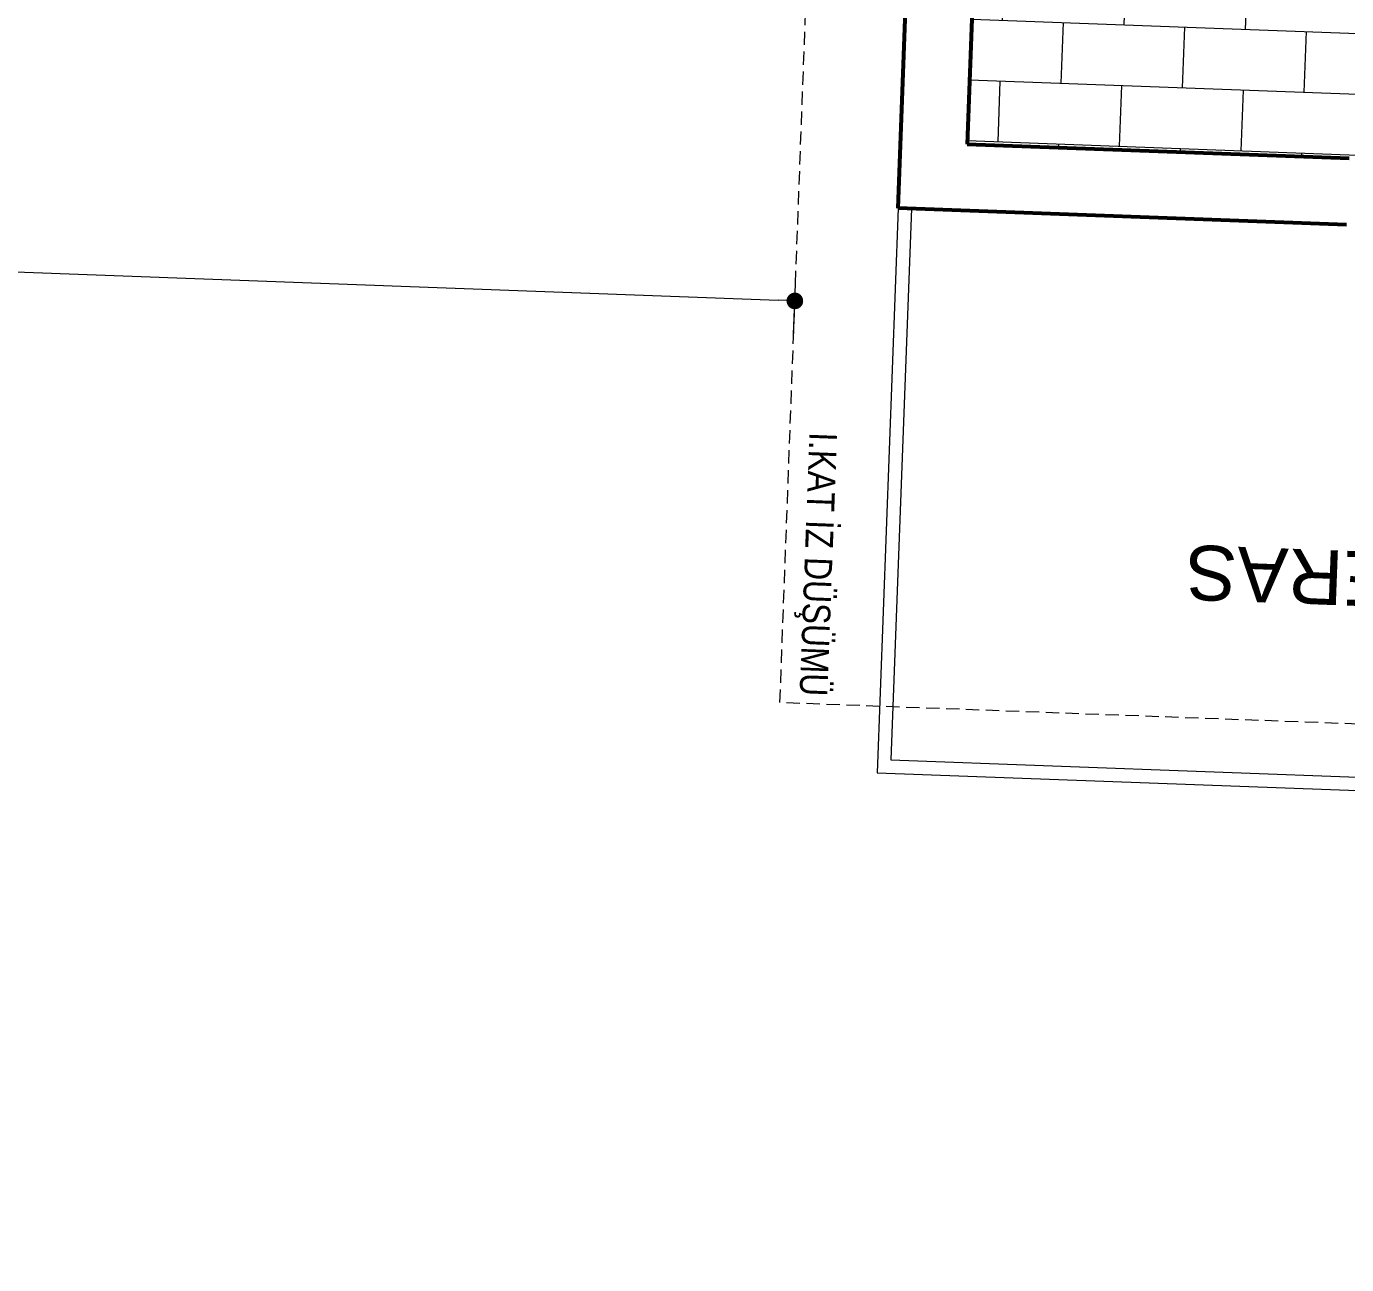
# Model space of a CAD drawing. Header units: centimetres. Extents: x 63871 to 181827, y -95930 to 42199.
# Drawn here: x 153271.8 to 153668.9, y 26863.8 to 27236.3 of the extents above; entities that cross this region are included whole.
import ezdxf

# ---------------------------------------------------------------- set-up
doc = ezdxf.new("R2010")
doc.units = ezdxf.units.CM
doc.linetypes.add('11-021_500-SatisOfisi_220512$0${ Diamond }', pattern=[12, 4, -2, 2, 2, -2])
for name, color, linetype, lineweight in [('A-AREA-IDEN', 7, 'Continuous', 9), ('A-FLOR-HRAL', 11, 'Continuous', 9), ('A-WALL', 12, 'Continuous', 50), ('ARM_Pen_No__252', 8, 'Continuous', 18), ('İz DÜŞÜMÜ', 7, '11-021_500-SatisOfisi_220512$0${ Diamond }', 18), ('OLUK', 222, 'Continuous', 15)]:
    doc.layers.add(name, color=color, linetype=linetype, lineweight=lineweight)
doc.layers.add('Dıış Ölçü', color=140, linetype='Continuous')
doc.styles.add('Arial', font='Arial.ttf', dxfattribs={"height": 250})
doc.styles.add('MtXpl_Arial_Narrow_1', font='')
doc.styles.add('RomanS', font='')
doc.styles.get('MtXpl_Arial_Narrow_1').set_extended_font_data('Arial Narrow')
doc.styles.get('RomanS').set_extended_font_data('Stylus BT')
doc.dimstyles.new('BÖYÜK', dxfattribs={"dimtxt": 70, "dimasz": 5, "dimexe": 5, "dimexo": 5, "dimgap": 2, "dimtad": 3, "dimdec": 0, "dimzin": 0, "dimdsep": 46, "dimtxsty": 'RomanS', "dimblk": 'DOT', "dimcen": 5, "dimadec": 0, "dimazin": 0, "dimtfac": 1, "dimtdec": 0, "dimtix": 1, "dimtofl": 0, "dimtmove": 1, "dimatfit": 0, "dimldrblk": 'DOT', "dimfxl": 10, "dimfxlon": 1, "dimtolj": 1, "dimtzin": 0, "dimarcsym": 0})

# ---------------------------------------------------------------- blocks, each defined once
blk = doc.blocks.new('HRD')
at = {"layer": 'ARM_Pen_No__252'}
h = blk.add_hatch(dxfattribs=at)
h.set_pattern_fill('AR-B816', color=256, scale=0.09)
h.set_pattern_definition([(0, (-39959.2, 0), (0, 18.288), []), (90, (-39959.2, 0), (-18.288, 18.288), [18.288, -18.288])])
h.paths.add_polyline_path([(154149.63, 35592.48), (154149.63, 35503.48), (154219.63, 35503.48), (154219.63, 35483.24), (154324.63, 35483.24), (154324.63, 35692.48), (154369.63, 35692.48), (154369.63, 35927.48), (154369.63, 35927.48), (154369.63, 36097.48), (154369.63, 36177.48), (154254.63, 36177.48), (153954.63, 36177.48), (153839.63, 36177.48), (153839.63, 35897.6), (153869.63, 35897.54), (153869.63, 35882.48), (154019.63, 35882.48), (154019.63, 35872.48), (154019.63, 35833.25, -0.444416), (154030.45, 35823.48, -0.444416), (154019.63, 35813.72), (154019.63, 35773.48), (153939.63, 35773.48), (153939.63, 35692.48), (154019.63, 35692.48), (154019.63, 35687.48), (154019.63, 35633.7), (154020.63, 35632.93), (154019.63, 35631.47), (154019.63, 35592.48), (154019.63, 35582.48), (153989.63, 35582.48), (153989.63, 35577.48), (153989.63, 35497.48), (153989.63, 35437.48), (153994.63, 35437.48), (154094.63, 35437.48), (154139.63, 35437.48), (154139.63, 35592.48)])
at = {"layer": 'A-FLOR-HRAL'}
for p, q in [((154389.63, 36367.48), (153819.63, 36367.48)), ((154389.63, 36197.48), (154389.63, 36367.48)), ((154385.63, 36363.48), (153823.63, 36363.48)), ((154385.63, 36197.48), (154385.63, 36363.48))]:
    blk.add_line(p, q, dxfattribs=at)
at = {"layer": 'A-WALL', "lineweight": 53}
for p, q in [((154254.63, 36197.48), (154389.63, 36197.48)), ((154389.63, 36197.48), (154389.63, 36097.48)), ((154369.63, 36177.48), (154254.63, 36177.48)), ((154369.63, 36097.48), (154369.63, 36177.48))]:
    blk.add_line(p, q, dxfattribs=at)
at = {"layer": 'İz DÜŞÜMÜ'}
blk.add_lwpolyline([(153819.63, 36347.48), (154419.63, 36347.49), (154419.63, 35292.49), (154159.63, 35292.49), (154159.63, 35357.48), (153819.63, 35357.48), (153819.63, 36347.48)], dxfattribs=at)
at = {"style": 'MtXpl_Arial_Narrow_1'}
blk.add_text('I.KAT İZ DÜŞÜMÜ', height=8.316, rotation=89.957, dxfattribs=at).set_placement((154413.75, 36265.76))
at = {"layer": 'A-AREA-IDEN', "insert": (154221.71, 36311.97), "char_height": 16.4692, "width": 224.1999, "attachment_point": 2, "line_spacing_factor": 0.941778, "style": 'Arial'}
blk.add_mtext('ZEMİN TERAS', dxfattribs=at)
blk = doc.blocks.new('_Dot')
at = {"color": 0, "linetype": 'ByBlock', "lineweight": -2}
blk.add_line((-0.5, 0), (-1, 0), dxfattribs=at)
at = {"color": 0, "linetype": 'ByBlock', "const_width": 0.5}
blk.add_lwpolyline([(-0.25, 0, 1), (0.25, 0, 1)], format="xyb", close=True, dxfattribs=at)
blk = doc.blocks.new('*D217')
at = {"layer": 'Defpoints', "color": 0, "transparency": 16777216}
for p in [(-3782.03, 10984.83, 0), (-2925.84, 10971.16), (-2926.52, 10953.06, 0)]:
    blk.add_point(p, dxfattribs=at)
at = {"layer": 'Dıış Ölçü', "color": 0, "lineweight": -2, "transparency": 16777216}
for p, q in [((-3781.73, 10992.94), (-3781.17, 11007.93)), ((-3776.36, 11002.74), (-2930.84, 10971.34)), ((-2926.21, 10961.17), (-2925.66, 10976.16))]:
    blk.add_line(p, q, dxfattribs=at)
at = {"layer": 'Dıış Ölçü', "color": 0, "lineweight": -2, "transparency": 16777216, "xscale": 5, "yscale": 5, "zscale": 5}
for p, rotation in [((-3781.36, 11002.93), 177.8731903117573), ((-2925.84, 10971.16), 357.8731903117573)]:
    blk.add_blockref('_Dot', p, dxfattribs=dict(at, rotation=rotation))
at = {"layer": 'Dıış Ölçü', "color": 0, "transparency": 16777216, "insert": (-3352.17, 11025.53), "char_height": 70, "attachment_point": 5, "rotation": 357.8732, "style": 'RomanS'}
blk.add_mtext('\\A1;856', dxfattribs=at)
blk = doc.blocks.new('yerleşim planı')
at = {"layer": 'ARM_Pen_No__252'}
h = blk.add_hatch(dxfattribs=at)
h.set_pattern_fill('AR-HBONE', color=256, scale=0.51)
h.set_pattern_definition([(45, (-177987.134, -15156.517), (0, 73.27889), [155.448, -51.816]), (135, (-177950.495, -15119.877), (7e-15, 73.27889), [155.448, -51.816])])
h.paths.add_polyline_path([(-2142.28, 12350.54), (-6158.02, 12350.54), (-5113.15, 15429.31), (-2007.04, 15429.31)], flags=16)
h.paths.add_polyline_path([(-2155.45, 12050.81), (-2289.18, 9006.52), (-7230.37, 9110.99), (-6232.66, 12050.81)], flags=16)
h.paths.add_polyline_path([(-1993.99, 15726.33), (-2007.04, 15429.31), (-5113.15, 15429.31), (-2392.44, 23446.06), (-2901.07, 23669.61), (-7833.02, 9123.73), (-10553.48, 9181.25), (-10718.93, 8734.63), (588.09, 8496.02), (607.89, 8945.26), (-1738.17, 8994.87), (-1127.77, 22890.2), (-1668.84, 23128.02), (-1970.99, 15726.33)])
at = {"rotation": 177.873189238168}
blk.add_blockref('HRD', (152731.83, 41442.03, 0), dxfattribs=at)
at = {"layer": 'Dıış Ölçü'}
dim = blk.add_aligned_dim(p1=(-3782.03, 10984.83, 0), p2=(-2926.52, 10953.06, 0), distance=18.11, dimstyle='BÖYÜK', dxfattribs=at)
dim.commit()
dim.dimension.update_dxf_attribs({"geometry": '*D217', "text_midpoint": (-3352.17, 11025.53)})

msp = doc.modelspace()

# ---------------------------------------------------------------- block references
at = {"layer": 'OLUK'}
msp.add_blockref('yerleşim planı', (156428.79, 16182.58), dxfattribs=at)

doc.saveas('drawing.dxf')
